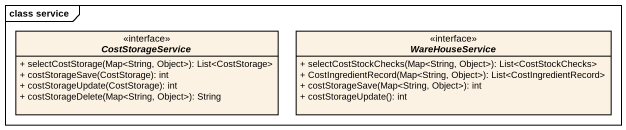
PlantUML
@startuml
mainframe class service
hide circle
hide empty members
skinparam classAttributeIconSize 0
interface CostStorageService {
  + selectCostStorage(Map<String, Object>): List<CostStorage>
  + costStorageSave(CostStorage): int
  + costStorageUpdate(CostStorage): int
  + costStorageDelete(Map<String, Object>): String
}
interface WareHouseService {
  + selectCostStockChecks(Map<String, Object>): List<CostStockChecks>
  + CostIngredientRecord(Map<String, Object>): List<CostIngredientRecord>
  + costStorageSave(Map<String, Object>): int
  + costStorageUpdate(): int
}
@enduml
